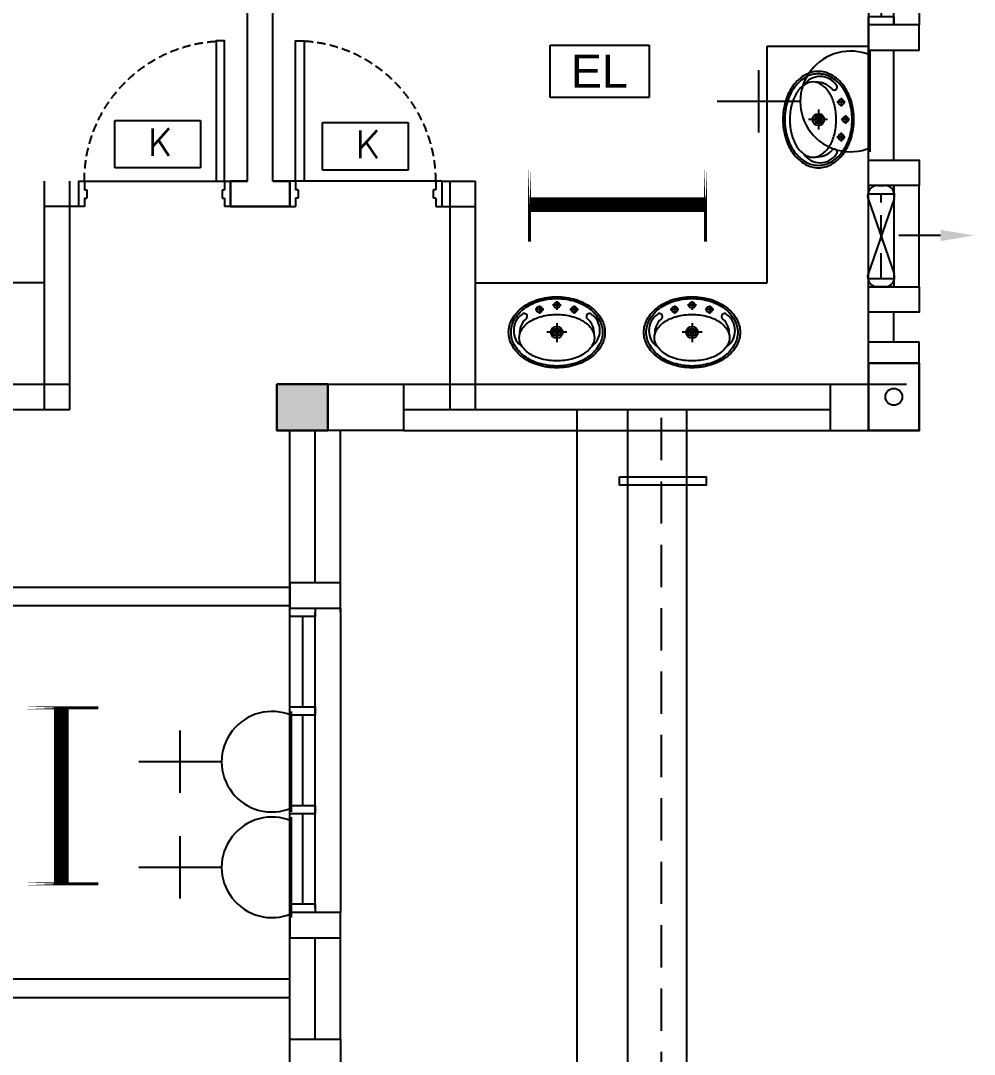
# Model space of a CAD drawing. Header units: inches. Extents: x 16928 to 514628, y -1471 to 241387.
# Drawn here: x 181788 to 187431, y 24626 to 30741 of the extents above; entities that cross this region are included whole.
import ezdxf

# ---------------------------------------------------------------- set-up
doc = ezdxf.new("R2010")
doc.units = ezdxf.units.IN
doc.header["$MEASUREMENT"] = 0
doc.linetypes.add('DASHED', pattern=[0.75, 0.5, -0.25])
doc.linetypes.add('HIDDEN', pattern=[0.375, 0.25, -0.125])
doc.layers.add('BOMBA', color=22, linetype='Continuous', lineweight=25)
doc.layers.add('COLUMN', color=8, linetype='Continuous', lineweight=30)
for name, color, linetype in [('DOOR', 2, 'Continuous'), ('DOWNPIPE', 8, 'Continuous'), ('E-LIGHT', 4, 'Continuous'), ('ELECT', 6, 'Continuous'), ('FITTING', 8, 'Continuous'), ('LAMPU', 7, 'Continuous'), ('LIGHT', 4, 'Continuous'), ('LW', 2, 'Continuous'), ('LWALL', 8, 'Continuous'), ('ORIGIN', 8, 'Continuous'), ('partition', 8, 'Continuous'), ('SAN', 8, 'Continuous'), ('TB', 8, 'Continuous'), ('WALL', 1, 'Continuous'), ('WIN', 9, 'Continuous')]:
    doc.layers.add(name, color=color, linetype=linetype)
doc.layers.get('E-LIGHT').off()
doc.styles.add('SANSSERIF', font='SAS_____.pfb', dxfattribs={"width": 0.7, "height": 700})
doc.styles.add('SIMPLEX', font='simplex.shx', dxfattribs={"width": 0.8})

# ---------------------------------------------------------------- blocks, each defined once
blk = doc.blocks.new('Dp900')
at = {"layer": 'DOOR', "color": 4}
for p, q in [((35, 150), (0, 150)), ((35, 150), (35, 100)), ((900, 150), (865, 150)), ((865, 150), (865, 100)), ((50, 100), (35, 100)), ((50, 100), (50, 50)), ((850, 100), (850, 50)), ((865, 100), (850, 100)), ((0, 0), (35, 0)), ((50, 50), (35, 50)), ((35, 50), (35, 0)), ((865, 50), (850, 50)), ((865, 50), (865, 0)), ((865, 0), (900, 0))]:
    blk.add_line(p, q, dxfattribs=at)
at = {"layer": 'DOOR', "color": 1}
for p, q in [((0, 150), (0, 0)), ((0, 150), (0, 0)), ((900, 150), (900, 0)), ((900, 150), (900, 0))]:
    blk.add_line(p, q, dxfattribs=at)
at = {"layer": 'DOOR'}
blk.add_lwpolyline([(35, 150), (35, 980), (85, 980), (85, 150)], close=True, dxfattribs=at)
at = {"layer": 'DOOR', "color": 9, "linetype": 'DASHED', "ltscale": 100}
blk.add_arc((35, 150), 830, 360, 86.54636, dxfattribs=at)
blk = doc.blocks.new('W22')
at = {"layer": 'LW', "color": 2}
blk.add_line((-2456199, -908620.8), (-2456199, -908020.8), dxfattribs=at)
at = {"layer": 'WALL'}
for points in [[(-2456499, -908020.8), (-2456499, -907870.8), (-2456199, -907870.8), (-2456199, -908020.8)], [(-2456499, -908770.8), (-2456499, -908620.8), (-2456199, -908620.8), (-2456199, -908770.8)]]:
    blk.add_lwpolyline(points, close=True, dxfattribs=at)
at = {"layer": 'WIN', "linetype": 'HIDDEN', "ltscale": 600}
blk.add_line((-2456424, -908570.8), (-2456424, -908070.8), dxfattribs=at)
at = {"layer": 'WIN'}
blk.add_line((-2456499, -908570.8), (-2456349, -908570.8), dxfattribs=at)
blk.add_lwpolyline([(-2456349, -908020.8), (-2456349, -908620.8), (-2456499, -908620.8), (-2456499, -908020.8)], dxfattribs=at)
blk.add_lwpolyline([(-2456349, -908070.8), (-2456349, -908020.8), (-2456499, -908020.8), (-2456499, -908070.8)], close=True, dxfattribs=at)
blk = doc.blocks.new('ZPO')
at = {"layer": 'ORIGIN'}
for p, q in [((-20, 20), (-20, -20)), ((-20, 20), (20, -20)), ((-20, -20), (20, 20)), ((20, -20), (20, 20))]:
    blk.add_line(p, q, dxfattribs=at)
blk = doc.blocks.new('Ef')
at = {"layer": 'LIGHT', "color": 7}
blk.add_line((3.8, 348.3), (3.8, 102.4), dxfattribs=at)
at = {"layer": 'LIGHT'}
for p, q in [((-213.6, -80.3), (230.6, 74.4)), ((-213.6, 74.4), (230.6, -80.3)), ((-291.5, -23), (-291.5, 17.1)), ((308.5, 17.1), (308.5, -23))]:
    blk.add_line(p, q, dxfattribs=at)
for centre, start, end in [((-231.5, 17.1), 72.63179, 180), ((248.5, 17.1), 0, 107.36821), ((-231.5, -23), 180, 287.36821), ((248.5, -23), 252.63179, 0)]:
    blk.add_arc(centre, 60, start, end, dxfattribs=at)
at = {"layer": 'LIGHT', "color": 7}
blk.add_solid([(-29.5, 348.3), (37.1, 348.3), (3.8, 548.3)], dxfattribs=at)
blk = doc.blocks.new('emergency light R')
at = {"layer": 'LAMPU', "color": 6, "linetype": 'Continuous'}
for p, q in [((0, 4.9), (0, 247.7)), ((0, 247.7), (459.3, 247.7)), ((459.3, 247.7), (459.3, 4.9)), ((459.3, 4.9), (0, 4.9))]:
    blk.add_line(p, q, dxfattribs=at)
at = {"layer": 'LAMPU', "color": 6, "linetype": 'Continuous', "style": 'SANSSERIF'}
blk.add_text('EL', height=153.77, dxfattribs=at).set_placement((97, 50))
blk = doc.blocks.new('13A SSO 300mm')
at = {"layer": 'ELECT', "color": 6}
for p, q in [((0, 413.8), (0, 904.4)), ((-184, 659.1), (184, 659.1)), ((-297.4, 0), (297.4, 0))]:
    blk.add_line(p, q, dxfattribs=at)
blk.add_arc((0, 116.3), 297.4, 336.97635, 203.02365, dxfattribs=at)

msp = doc.modelspace()

# ---------------------------------------------------------------- hatches: boundary and pattern name
at = {"layer": 'COLUMN'}
msp.add_hatch(color=256, dxfattribs=at).paths.add_polyline_path([(183305, 28590.4), (183605, 28590.4), (183605, 28315.4), (183305, 28315.4)])

# ---------------------------------------------------------------- linework, layer by layer
at = {"layer": 'BOMBA', "color": 8, "linetype": 'ByBlock', "ltscale": 10}
for p, q in [((182345, 30150.2), (182851.9, 30150.2)), ((182345, 29869.5), (182345, 30150.2)), ((182345, 30150.2), (182851.9, 30150.2)), ((182345, 29869.5), (182345, 30150.2)), ((183574.3, 30137.4), (184081.2, 30137.4)), ((183574.3, 29856.7), (183574.3, 30137.4)), ((183574.3, 30137.4), (184081.2, 30137.4)), ((183574.3, 29856.7), (183574.3, 30137.4)), ((182851.9, 29869.5), (182345, 29869.5)), ((182851.9, 29869.5), (182345, 29869.5)), ((184081.2, 29856.7), (183574.3, 29856.7)), ((184081.2, 29856.7), (183574.3, 29856.7))]:
    msp.add_line(p, q, dxfattribs=at)
at = {"layer": 'BOMBA', "color": 3, "linetype": 'ByBlock', "ltscale": 10}
for p, q in [((182345, 30150.2), (182851.9, 30150.2)), ((182345, 29869.5), (182345, 30150.2)), ((182851.9, 30150.2), (182851.9, 29869.5)), ((183574.3, 30137.4), (184081.2, 30137.4)), ((183574.3, 29856.7), (183574.3, 30137.4)), ((184081.2, 30137.4), (184081.2, 29856.7)), ((182851.9, 29869.5), (182345, 29869.5)), ((184081.2, 29856.7), (183574.3, 29856.7))]:
    msp.add_line(p, q, dxfattribs=at)
at = {"layer": 'COLUMN'}
for points in [[(187105, 28715.4), (186805, 28715.4), (186805, 28315.4), (187105, 28315.4)], [(183305, 28590.4), (183605, 28590.4), (183605, 28315.4), (183305, 28315.4)]]:
    msp.add_lwpolyline(points, close=True, dxfattribs=at)
at = {"layer": 'DOWNPIPE'}
msp.add_lwpolyline([(185331.1, 28042.6), (185843.8, 28042.6), (185843.8, 27992.6), (185331.1, 27992.6)], close=True, dxfattribs=at)
msp.add_circle((186955, 28515.4), 50, dxfattribs=at)
at = {"layer": 'FITTING', "color": 3, "const_width": 17.4}
for points in [[(184799.4, 29870.4), (184799.4, 29433)], [(185840.8, 29870.4), (185840.8, 29433)], [(181809.9, 26675.8), (182247.4, 26675.8)], [(181809.9, 25634.5), (182247.4, 25634.5)]]:
    msp.add_lwpolyline(points, close=True, dxfattribs=at)
at = {"layer": 'FITTING', "color": 3, "const_width": 86.8}
for points in [[(184799.4, 29651.7), (185840.8, 29651.7)], [(182028.7, 25634.5), (182028.7, 26675.8)]]:
    msp.add_lwpolyline(points, dxfattribs=at)
at = {"layer": 'LW'}
for p, q in [((182130, 29790.4), (183030, 29790.4)), ((182130, 29790.4), (183030, 29790.4)), ((184280, 29790.4), (183380, 29790.4)), ((185080, 28440.4), (185080, 21590.4)), ((183680, 27240.4), (183680, 28315.4)), ((183680, 27265.4), (183680, 25465.4)), ((183680, 24715.4), (183680, 25315.4))]:
    msp.add_line(p, q, dxfattribs=at)
for points in [[(184055, 21590.4), (185380, 21590.4), (185380, 28440.4)], [(184055, 21240.4), (185730, 21240.4), (185730, 28440.4)]]:
    msp.add_lwpolyline(points, dxfattribs=at)
at = {"layer": 'LW', "linetype": 'HIDDEN', "ltscale": 1000}
msp.add_lwpolyline([(184055, 21390.4), (185580, 21390.4), (185580, 28440.4)], dxfattribs=at)
at = {"layer": 'LWALL'}
for p, q in [((186205, 30590.4), (186805, 30590.4)), ((186205, 29190.4), (186205, 30590.4)), ((181930, 29190.4), (180280, 29190.4)), ((184480, 29190.4), (186205, 29190.4))]:
    msp.add_line(p, q, dxfattribs=at)
at = {"layer": 'partition'}
for p, q in [((178655, 27390.4), (183380, 27390.4)), ((178655, 27280.4), (183380, 27280.4)), ((183380, 25070.4), (178655, 25070.4)), ((183380, 24960.4), (178655, 24960.4))]:
    msp.add_line(p, q, dxfattribs=at)
at = {"layer": 'SAN'}
for p, q in [((186643.5, 30284.2), (186643.5, 30232.7)), ((186508.5, 30214.8), (186508.5, 30097.2)), ((186667.5, 30258.4), (186617.5, 30258.4)), ((186562.7, 30155.4), (186450.5, 30155.4)), ((186692.5, 30155.4), (186642.5, 30155.4)), ((186668.5, 30181.2), (186668.5, 30129.7)), ((186667.5, 30052.4), (186617.5, 30052.4)), ((186643.5, 30078.2), (186643.5, 30026.7)), ((184857.7, 29056.1), (184857.7, 29006)), ((184986.4, 29057.1), (184934.9, 29057.1)), ((184960.7, 29081.1), (184960.7, 29031)), ((185063.7, 29056.1), (185063.7, 29006)), ((185657.7, 29056.1), (185657.7, 29006)), ((185786.4, 29057.1), (185734.9, 29057.1)), ((185760.7, 29081.1), (185760.7, 29031)), ((185863.7, 29056.1), (185863.7, 29006)), ((184883.4, 29032.1), (184831.9, 29032.1)), ((185089.4, 29032.1), (185037.9, 29032.1)), ((185683.4, 29032.1), (185631.9, 29032.1)), ((185889.4, 29032.1), (185837.9, 29032.1)), ((184960.7, 28951.3), (184960.7, 28839)), ((185760.7, 28951.3), (185760.7, 28839)), ((185020, 28897.1), (184902.5, 28897.1)), ((185820, 28897.1), (185702.5, 28897.1))]:
    msp.add_line(p, q, dxfattribs=at)
for points in [[(186508.5, 30440.4, 0.128734), (186431.7, 30420.3, 0.10631), (186360, 30357, 0.084902), (186315.3, 30268, 0.074193), (186298.5, 30155.4, 0.074193), (186315.3, 30042.9, 0.084902), (186360, 29953.9, 0.10631), (186431.7, 29890.5, 0.128734), (186508.5, 29870.4, 0.128734), (186585.4, 29890.5, 0.10631), (186657, 29953.9, 0.084902), (186701.7, 30042.9, 0.074193), (186718.5, 30155.4, 0.074193), (186701.7, 30268, 0.084902), (186657, 30357, 0.10631), (186585.4, 30420.3, 0.128734)], [(186508.5, 30426.2, 0.128734), (186435.6, 30407.1, 0.10631), (186367.5, 30346.9, 0.084902), (186325, 30262.3, 0.074193), (186309, 30155.4, 0.074193), (186325, 30048.5, 0.084902), (186367.5, 29964, 0.10631), (186435.6, 29903.8, 0.128734), (186508.5, 29884.7, 0.128734), (186581.5, 29903.8, 0.10631), (186649.6, 29964, 0.084902), (186692.1, 30048.5, 0.074193), (186708, 30155.4, 0.074193), (186692.1, 30262.3, 0.084902), (186649.6, 30346.9, 0.10631), (186581.5, 30407.1, 0.128734)], [(186476.8, 30377.9, 0.148706), (186428.1, 30363.1, 0.107099), (186379.6, 30312.8, 0.07588), (186350.5, 30244.4, 0.062731), (186339.3, 30155.4, 0.062731), (186350.5, 30066.5, 0.07588), (186379.6, 29998.1, 0.107099), (186428.1, 29947.7, 0.148706), (186476.8, 29932.9, 0.148706), (186525.5, 29947.7, 0.107099), (186574, 29998.1, 0.07588), (186603.1, 30066.5, 0.062731), (186614.3, 30155.4, 0.062731), (186603.1, 30244.4, 0.07588), (186574, 30312.8, 0.107099), (186525.5, 30363.1, 0.148706)], [(185245.7, 28897.1, -0.128734), (185225.6, 28820.3, -0.10631), (185162.2, 28748.6, -0.084902), (185073.2, 28703.9, -0.074193), (184960.7, 28687.1, -0.074193), (184848.2, 28703.9, -0.084902), (184759.2, 28748.6, -0.10631), (184695.8, 28820.3, -0.128734), (184675.7, 28897.1, -0.128734), (184695.8, 28973.9, -0.10631), (184759.2, 29045.6, -0.084902), (184848.2, 29090.3, -0.074193), (184960.7, 29107.1, -0.074193), (185073.2, 29090.3, -0.084902), (185162.2, 29045.6, -0.10631), (185225.6, 28973.9, -0.128734)], [(186045.7, 28897.1, -0.128734), (186025.6, 28820.3, -0.10631), (185962.2, 28748.6, -0.084902), (185873.2, 28703.9, -0.074193), (185760.7, 28687.1, -0.074193), (185648.2, 28703.9, -0.084902), (185559.2, 28748.6, -0.10631), (185495.8, 28820.3, -0.128734), (185475.7, 28897.1, -0.128734), (185495.8, 28973.9, -0.10631), (185559.2, 29045.6, -0.084902), (185648.2, 29090.3, -0.074193), (185760.7, 29107.1, -0.074193), (185873.2, 29090.3, -0.084902), (185962.2, 29045.6, -0.10631), (186025.6, 28973.9, -0.128734)], [(185231.4, 28897.1, -0.128734), (185212.3, 28824.1, -0.10631), (185152.1, 28756, -0.084902), (185067.6, 28713.5, -0.074193), (184960.7, 28697.6, -0.074193), (184853.8, 28713.5, -0.084902), (184769.2, 28756, -0.10631), (184709.1, 28824.1, -0.128734), (184689.9, 28897.1, -0.128734), (184709.1, 28970.1, -0.10631), (184769.2, 29038.1, -0.084902), (184853.8, 29080.6, -0.074193), (184960.7, 29096.6, -0.074193), (185067.6, 29080.6, -0.084902), (185152.1, 29038.1, -0.10631), (185212.3, 28970.1, -0.128734)], [(186031.4, 28897.1, -0.128734), (186012.3, 28824.1, -0.10631), (185952.1, 28756, -0.084902), (185867.6, 28713.5, -0.074193), (185760.7, 28697.6, -0.074193), (185653.8, 28713.5, -0.084902), (185569.2, 28756, -0.10631), (185509.1, 28824.1, -0.128734), (185489.9, 28897.1, -0.128734), (185509.1, 28970.1, -0.10631), (185569.2, 29038.1, -0.084902), (185653.8, 29080.6, -0.074193), (185760.7, 29096.6, -0.074193), (185867.6, 29080.6, -0.084902), (185952.1, 29038.1, -0.10631), (186012.3, 28970.1, -0.128734)], [(185183.2, 28865.3, -0.148706), (185168.4, 28816.6, -0.107099), (185118, 28768.1, -0.07588), (185049.7, 28739.1, -0.062731), (184960.7, 28727.8, -0.062731), (184871.7, 28739.1, -0.07588), (184803.4, 28768.1, -0.107099), (184753, 28816.6, -0.148706), (184738.2, 28865.3, -0.148706), (184753, 28914, -0.107099), (184803.4, 28962.6, -0.07588), (184871.7, 28991.6, -0.062731), (184960.7, 29002.8, -0.062731), (185049.7, 28991.6, -0.07588), (185118, 28962.6, -0.107099), (185168.4, 28914, -0.148706)], [(185983.2, 28865.3, -0.148706), (185968.4, 28816.6, -0.107099), (185918, 28768.1, -0.07588), (185849.7, 28739.1, -0.062731), (185760.7, 28727.8, -0.062731), (185671.7, 28739.1, -0.07588), (185603.4, 28768.1, -0.107099), (185553, 28816.6, -0.148706), (185538.2, 28865.3, -0.148706), (185553, 28914, -0.107099), (185603.4, 28962.6, -0.07588), (185671.7, 28991.6, -0.062731), (185760.7, 29002.8, -0.062731), (185849.7, 28991.6, -0.07588), (185918, 28962.6, -0.107099), (185968.4, 28914, -0.148706)]]:
    msp.add_lwpolyline(points, format="xyb", close=True, dxfattribs=at)
for centre, radius in [((186643.5, 30258.4), 17.5), ((186508.5, 30155.4), 35), ((186508.5, 30155.4), 22.5), ((186668.5, 30155.4), 17.5), ((186643.5, 30052.4), 17.5), ((184857.7, 29032.1), 17.5), ((184960.7, 29057.1), 17.5), ((185063.7, 29032.1), 17.5), ((185657.7, 29032.1), 17.5), ((185760.7, 29057.1), 17.5), ((185863.7, 29032.1), 17.5), ((184960.7, 28897.1), 35), ((185760.7, 28897.1), 35), ((184960.7, 28897.1), 22.5), ((185760.7, 28897.1), 22.5)]:
    msp.add_circle(centre, radius, dxfattribs=at)
for centre, radius, start, end in [((186519, 30295.1), 115.5, 34.38431, 145.91222), ((186502.3, 30261.6), 114.6, 42.20836, 93.60921), ((186602.1, 30347.8), 17.5, 211.60261, 45.86298), ((186502.3, 30049.3), 114.6, 266.39079, 317.79164), ((186602.1, 29963.1), 17.5, 314.13702, 148.39739), ((186519, 30015.7), 115.5, 214.08778, 325.61569), ((184821, 28907.6), 115.5, 124.38431, 235.91222), ((184768.3, 28990.7), 17.5, 301.60261, 135.86298), ((185153, 28990.7), 17.5, 44.13702, 238.39739), ((185100.4, 28907.6), 115.5, 304.08778, 55.61569), ((185621, 28907.6), 115.5, 124.38431, 235.91222), ((185568.3, 28990.7), 17.5, 301.60261, 135.86298), ((185953, 28990.7), 17.5, 44.13702, 238.39739), ((185900.4, 28907.6), 115.5, 304.08778, 55.61569), ((184854.5, 28890.9), 114.6, 132.20836, 183.60921), ((185066.9, 28890.9), 114.6, 356.39079, 47.79164), ((185654.5, 28890.9), 114.6, 132.20836, 183.60921), ((185866.9, 28890.9), 114.6, 356.39079, 47.79164)]:
    msp.add_arc(centre, radius, start, end, dxfattribs=at)
at = {"layer": 'WALL'}
for p, q in [((183130, 29790.4), (183130, 33590.4)), ((183280, 29790.4), (183280, 33590.4)), ((186805, 29765.4), (186805, 30715.4)), ((186955, 29915.4), (186955, 30565.4)), ((181930, 28440.4), (181930, 29790.4)), ((182080, 28440.4), (182080, 29790.4)), ((182130, 29790.4), (182130, 29640.4)), ((182130, 29790.4), (182130, 29640.4)), ((183030, 29790.4), (183130, 29790.4)), ((183030, 29640.4), (183030, 29790.4)), ((183030, 29640.4), (183030, 29790.4)), ((183130, 29790.4), (183030, 29790.4)), ((183280, 29790.4), (183380, 29790.4)), ((183380, 29790.4), (183280, 29790.4)), ((183380, 29640.4), (183380, 29790.4)), ((183380, 29640.4), (183380, 29790.4)), ((184280, 29790.4), (184280, 29640.4)), ((184280, 29790.4), (184480, 29790.4)), ((184330, 28440.4), (184330, 29790.4)), ((184480, 28440.4), (184480, 29790.4)), ((182130, 29640.4), (181930, 29640.4)), ((183030, 29640.4), (183380, 29640.4)), ((183380, 29640.4), (183030, 29640.4)), ((184280, 29640.4), (184480, 29640.4)), ((186805, 28590.4), (186805, 29165.4)), ((186955, 28840.4), (186955, 29015.4)), ((186805, 28840.4), (187105, 28840.4)), ((187105, 28715.4), (187105, 28840.4)), ((179380, 28590.4), (182080, 28590.4)), ((183605, 28590.4), (187030, 28590.4)), ((184055, 28315.4), (184055, 28590.4)), ((184055, 28315.4), (184055, 28590.4)), ((186580, 28315.4), (186580, 28590.4)), ((179380, 28440.4), (182080, 28440.4)), ((183605, 28465.4), (183605, 28315.4)), ((184055, 28440.4), (186580, 28440.4)), ((185380, 21715.4), (185380, 28440.4)), ((183380, 27265.4), (183380, 28315.4)), ((183530, 27415.4), (183530, 28315.4)), ((184055, 28315.4), (183530, 28315.4)), ((184055, 28315.4), (183530, 28315.4)), ((186630, 28315.4), (187030, 28315.4)), ((186630, 28315.4), (187105, 28315.4)), ((183380, 24565.4), (183380, 25465.4)), ((183530, 24715.4), (183530, 25315.4))]:
    msp.add_line(p, q, dxfattribs=at)
for points in [[(183380, 27415.4), (183380, 27265.4), (183680, 27265.4), (183680, 27415.4)], [(183380, 25465.4), (183380, 25315.4), (183680, 25315.4), (183680, 25465.4)], [(183380, 24565.4), (183380, 24715.4), (183680, 24715.4), (183680, 24565.4)]]:
    msp.add_lwpolyline(points, close=True, dxfattribs=at)
at = {"layer": 'WIN'}
for p, q in [((183605, 28315.4), (183605, 28590.4)), ((184055, 28315.4), (186805, 28315.4)), ((183380, 25465.4), (183380, 27265.4)), ((183455, 27215.4), (183455, 26682.1)), ((183530, 25490.4), (183530, 27240.4)), ((183455, 26632.1), (183455, 26098.8)), ((183455, 26048.8), (183455, 25515.4))]:
    msp.add_line(p, q, dxfattribs=at)
for points in [[(183530, 27265.4), (183530, 27215.4), (183380, 27215.4), (183380, 27265.4)], [(183530, 26682.1), (183530, 26632.1), (183380, 26632.1), (183380, 26682.1)], [(183530, 26098.8), (183530, 26048.8), (183380, 26048.8), (183380, 26098.8)], [(183530, 25515.4), (183530, 25465.4), (183380, 25465.4), (183380, 25515.4)]]:
    msp.add_lwpolyline(points, close=True, dxfattribs=at)

# ---------------------------------------------------------------- block references
at = {"layer": 'DOOR', "xscale": -1}
msp.add_blockref('Dp900', (183030, 29640.4), dxfattribs=at)
at = {"layer": 'DOOR'}
msp.add_blockref('Dp900', (183380, 29640.4), dxfattribs=at)
at = {"layer": 'E-LIGHT', "rotation": 270}
msp.add_blockref('Ef', (186882.9, 29474), dxfattribs=at)
at = {"layer": 'LAMPU', "color": 8, "xscale": 1.27951153594687, "yscale": 1.27951153594687, "zscale": 1.27951153594687}
msp.add_blockref('emergency light R', (184920.5, 30279.6), dxfattribs=at)
at = {"layer": 'SAN', "rotation": 270}
msp.add_blockref('ZPO', (186508.5, 30155.4), dxfattribs=at)
at = {"layer": 'SAN', "extrusion": (0, 0, -1), "zscale": -1}
for p in [(-184960.7, 28897.1), (-185760.7, 28897.1)]:
    msp.add_blockref('ZPO', p, dxfattribs=at)
at = {"layer": 'TB', "color": 6, "linetype": 'Continuous', "rotation": 90}
for p in [(186814.8, 30262.9), (183391.3, 26356.9), (183391.3, 25732.1)]:
    msp.add_blockref('13A SSO 300mm', p, dxfattribs=at)
at = {"layer": 'WIN', "xscale": -1, "rotation": 180}
msp.add_blockref('W22', (2643304, -877305.3), dxfattribs=at)
at = {"layer": 'WIN'}
msp.add_blockref('W22', (2643304, 937786.2), dxfattribs=at)

# ---------------------------------------------------------------- texts
at = {"layer": 'BOMBA', "color": 3, "linetype": 'ByBlock', "ltscale": 10, "style": 'SIMPLEX'}
for p in [(182540.6, 29940.6), (183769.9, 29927.9)]:
    msp.add_text('K', height=162.1, dxfattribs=at).set_placement(p)

doc.saveas('drawing.dxf')
